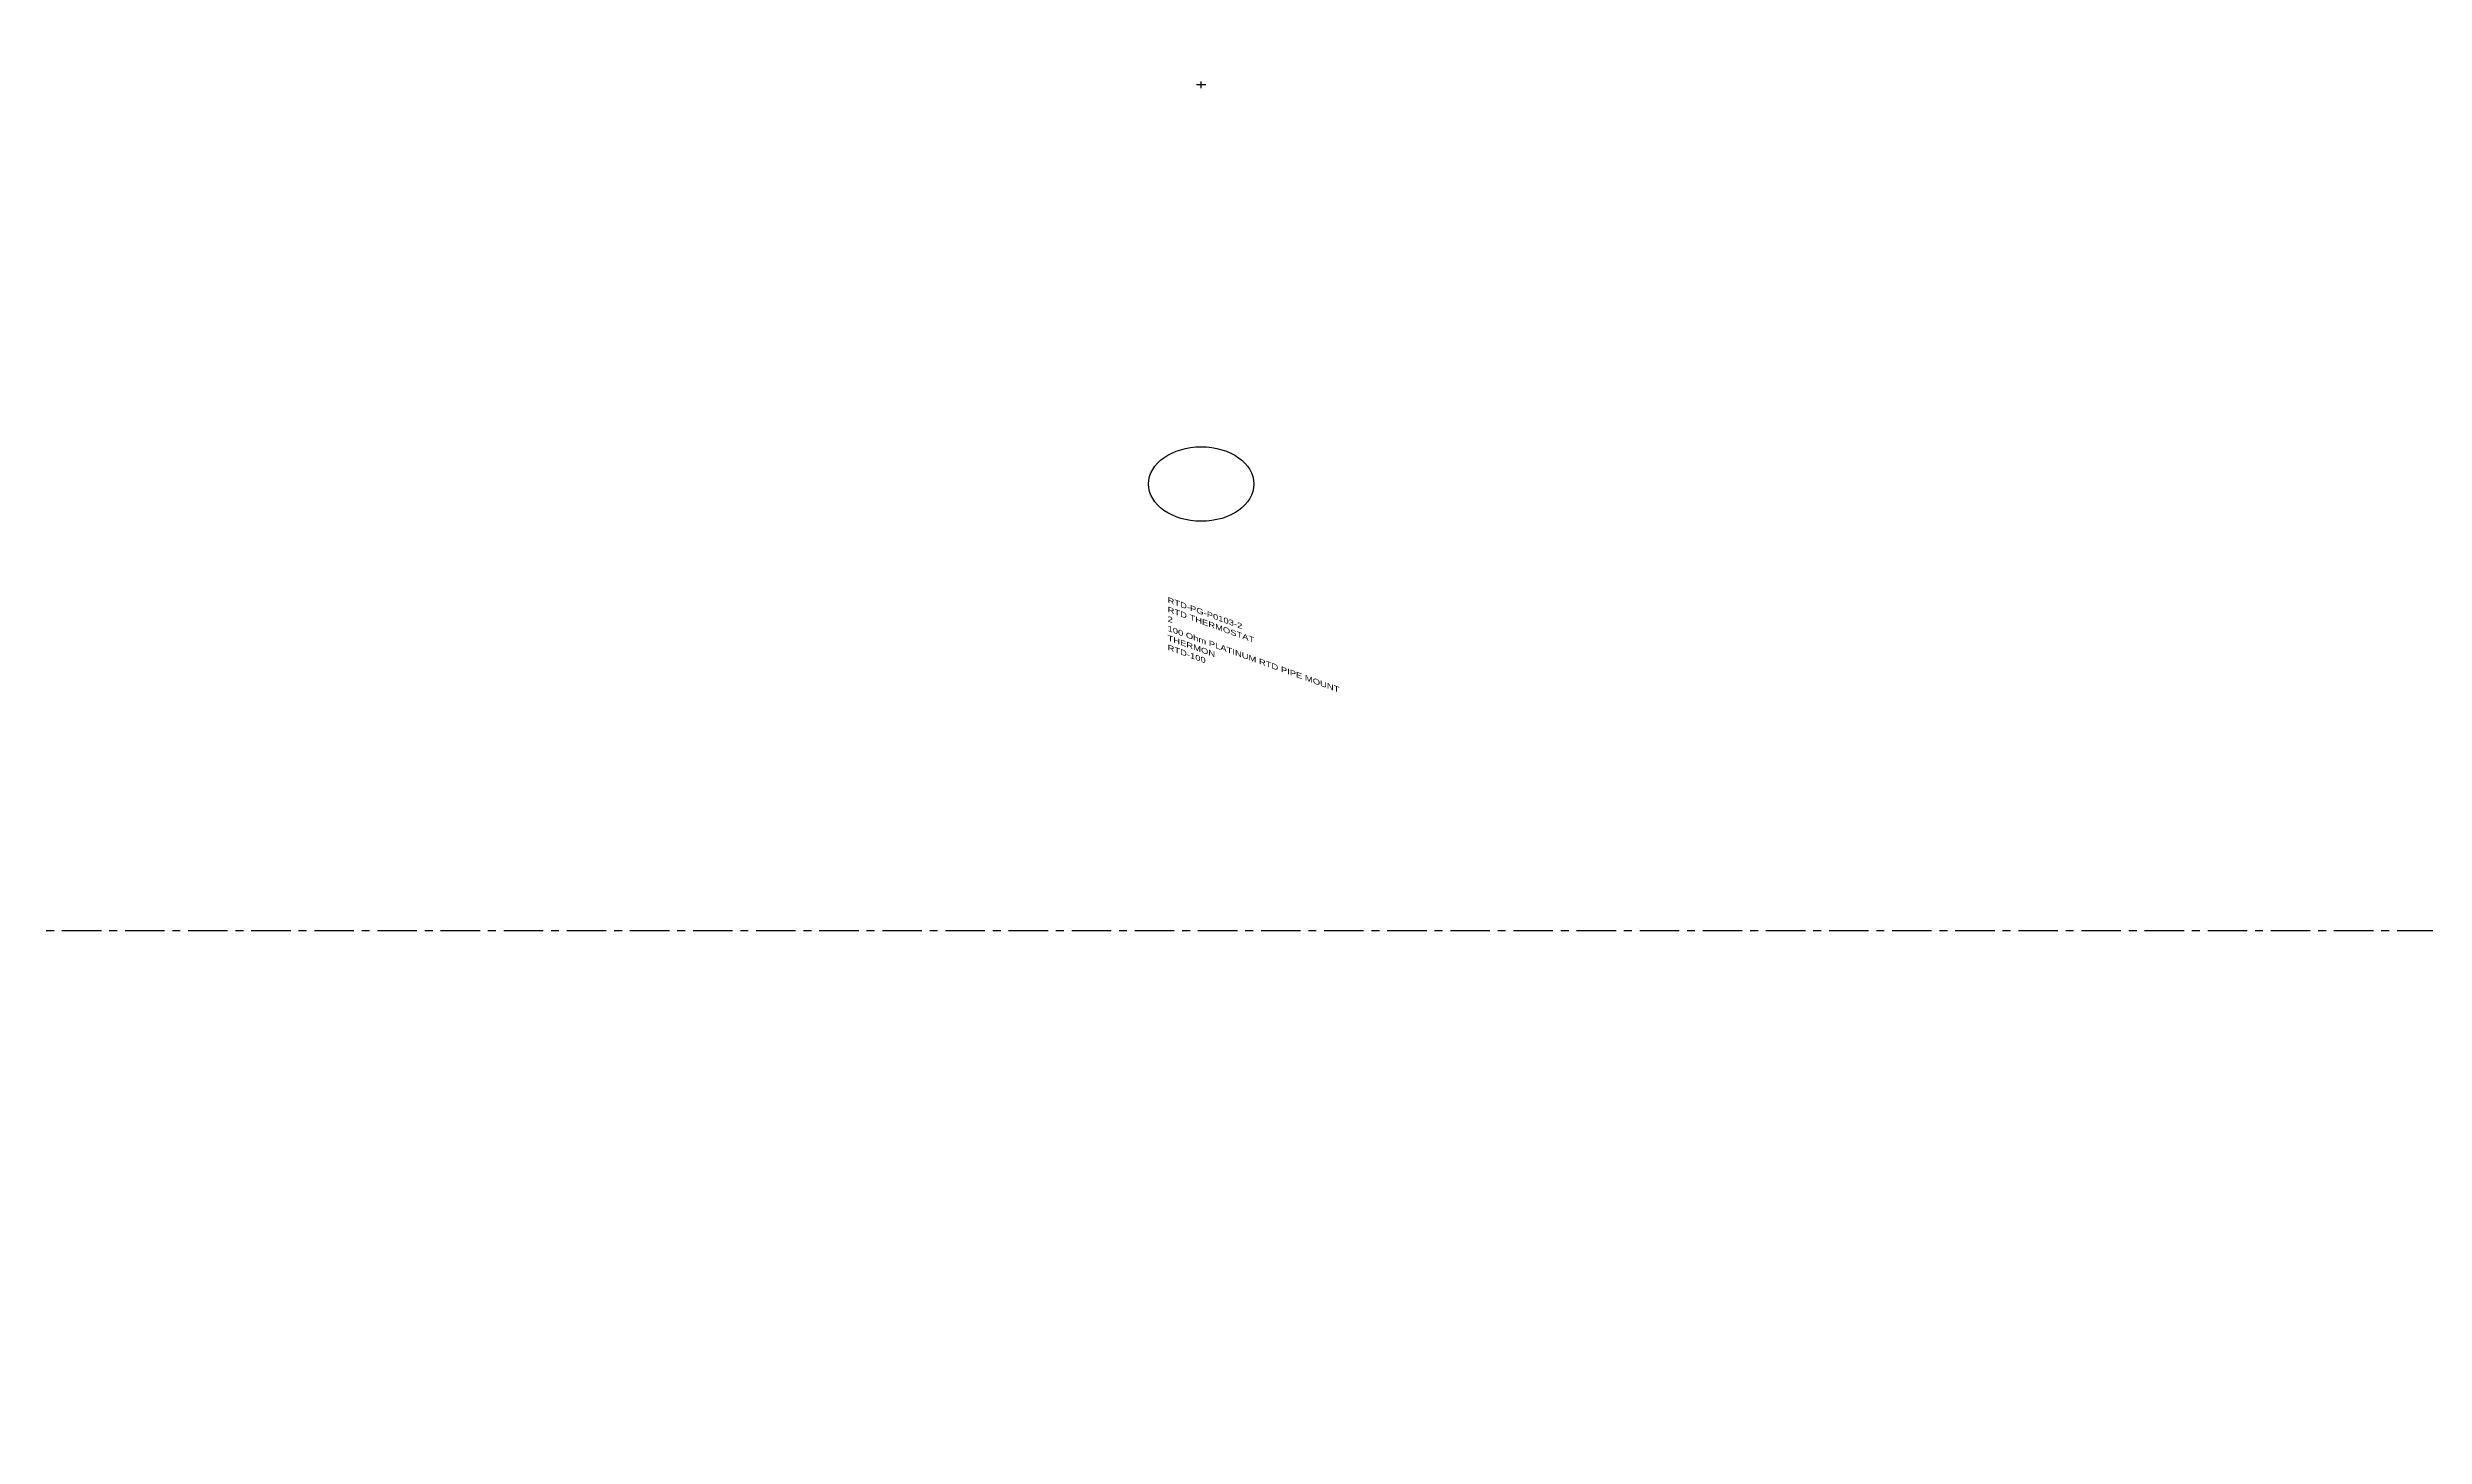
# Model space of a CAD drawing. Extents: x -662 to 7167, y -426 to 2826.
# Drawn here: x 2825 to 3578, y 1221 to 1662 of the extents above; entities that cross this region are included whole.
import ezdxf
from ezdxf.enums import TextEntityAlignment as Align

# ---------------------------------------------------------------- set-up
doc = ezdxf.new("R2010")
doc.units = 0
doc.header["$LTSCALE"] = 10
doc.linetypes.add('G02-1-PRDXXXX-E-MET-01-P01-01$0$CENTER', pattern=[2, 1.25, -0.25, 0.25, -0.25])
doc.layers.add('G02-1-PRDXXXX-E-MEQP-01-P01-01$0$EQ INST-HTpwr', color=9, linetype='Continuous')
doc.layers.add('G02-1-PRDXXXX-E-MET-01-P01-01$0$CL_CABLE TRAY INST', color=200, linetype='G02-1-PRDXXXX-E-MET-01-P01-01$0$CENTER')
doc.styles.add('G02-1-PRDXXXX-E-MEQP-01-P01-01$0$Standard', font='Franklin%20Gothic%20Medium%20Cond%20Regular.ttf')
doc.styles.add('G02-1-PRDXXXX-E-MET-01-P01-01$0$Standard', font='Franklin%20Gothic%20Medium%20Cond%20Regular.ttf')

# ---------------------------------------------------------------- blocks, each defined once
blk = doc.blocks.new('*U143')
at = {"extrusion": (-4.66974e-16, 1, 2.22045e-16)}
blk.add_circle((0, 0, 179.01), 16.7, dxfattribs=at)
at = {"layer": 'DEFPOINTS', "extrusion": (2.28848e-17, 1, -2.22045e-16)}
for p, q in [((-1.5, 0), (1.5, 0)), ((0, 0, 1.5), (0, 0, -1.5))]:
    blk.add_line(p, q, dxfattribs=at)
at = {"layer": 'DEFPOINTS', "extrusion": (-4.71675e-16, 0.891007, -0.45399), "style": 'G02-1-PRDXXXX-E-MEQP-01-P01-01$0$Standard'}
for tag, p in [('E-MANUFACTURER', (17.01, 94.72, 209.38)), ('E-D.DESCRIPTION', (12.76, 94.72, 209.38)), ('E-G.DESCRIPTION', (4.25, 94.72, 209.38)), ('E-DIMENSIONS', (25.52, 94.72, 209.38)), ('E-CATALOG#', (21.26, 94.72, 209.38)), ('E-BOM#', (8.51, 94.72, 209.38)), ('E-TAG', (0, 94.72, 209.38))]:
    blk.add_attdef(tag, text='', height=2.5, rotation=90, dxfattribs=at).set_placement(p, align=Align.TOP_LEFT)

msp = doc.modelspace()

# ---------------------------------------------------------------- linework, layer by layer
at = {"layer": 'G02-1-PRDXXXX-E-MET-01-P01-01$0$CL_CABLE TRAY INST'}
for p, q in [((2981.86, 1381.72, 63.5), (-18.14, 1381.72, 63.5)), ((5981.86, 1381.72, 63.5), (2981.86, 1381.72, 63.5))]:
    msp.add_line(p, q, dxfattribs=at)

# ---------------------------------------------------------------- block references
at = {"layer": 'G02-1-PRDXXXX-E-MEQP-01-P01-01$0$EQ INST-HTpwr', "extrusion": (1, 2.74766e-16, 2.74766e-16)}
ref = msp.add_blockref('*U143', (1650, 656.65, 3190.4), dxfattribs=dict(at, rotation=44.99999999999994))
ref.add_attrib('E-TAG', 'RTD-PG-P0103-2', dxfattribs={"layer": 'DEFPOINTS', "extrusion": (-0.45399, -0.630037, 0.630037), "height": 2.5, "rotation": 24.4176, "style": 'G02-1-PRDXXXX-E-MEQP-01-P01-01$0$Standard'}).set_placement((1710.05, 2567.61, -1864.87), align=Align.TOP_LEFT)
ref.add_attrib('E-G.DESCRIPTION', 'RTD THERMOSTAT', dxfattribs={"layer": 'DEFPOINTS', "extrusion": (-0.45399, -0.630037, 0.630037), "height": 2.5, "rotation": 24.4176, "style": 'G02-1-PRDXXXX-E-MEQP-01-P01-01$0$Standard'}).set_placement((1711.81, 2563.74, -1864.87), align=Align.TOP_LEFT)
ref.add_attrib('E-BOM#', '2', dxfattribs={"layer": 'DEFPOINTS', "extrusion": (-0.45399, -0.630037, 0.630037), "height": 2.5, "rotation": 24.4176, "style": 'G02-1-PRDXXXX-E-MEQP-01-P01-01$0$Standard'}).set_placement((1713.57, 2559.87, -1864.87), align=Align.TOP_LEFT)
ref.add_attrib('E-D.DESCRIPTION', '100 Ohm PLATINUM RTD PIPE MOUNT', dxfattribs={"layer": 'DEFPOINTS', "extrusion": (-0.45399, -0.630037, 0.630037), "height": 2.5, "rotation": 24.4176, "style": 'G02-1-PRDXXXX-E-MEQP-01-P01-01$0$Standard'}).set_placement((1715.32, 2555.99, -1864.87), align=Align.TOP_LEFT)
ref.add_attrib('E-MANUFACTURER', 'THERMON', dxfattribs={"layer": 'DEFPOINTS', "extrusion": (-0.45399, -0.630037, 0.630037), "height": 2.5, "rotation": 24.4176, "style": 'G02-1-PRDXXXX-E-MEQP-01-P01-01$0$Standard'}).set_placement((1717.08, 2552.12, -1864.87), align=Align.TOP_LEFT)
ref.add_attrib('E-CATALOG#', 'RTD-100', dxfattribs={"layer": 'DEFPOINTS', "extrusion": (-0.45399, -0.630037, 0.630037), "height": 2.5, "rotation": 24.4176, "style": 'G02-1-PRDXXXX-E-MEQP-01-P01-01$0$Standard'}).set_placement((1718.84, 2548.25, -1864.87), align=Align.TOP_LEFT)

# ---------------------------------------------------------------- texts
at = {"layer": 'DEFPOINTS', "extrusion": (1.83697e-16, 1, -5.66554e-16), "char_height": 0.508, "attachment_point": 3, "text_direction": (-1, 0, 0), "style": 'G02-1-PRDXXXX-E-MET-01-P01-01$0$Standard'}
for insert in [(2985.28, 1462.24, 2.75), (3288.44, 1221.45, 2155.55)]:
    msp.add_mtext_dynamic_manual_height_columns('\\A1;UNISTRUT P1000\\P1 5/8" x  1 5/8"\\P12 GAUGE', width=5.2694, gutter_width=1.25, heights=[0], dxfattribs=dict(at, insert=insert))

doc.saveas('drawing.dxf')
